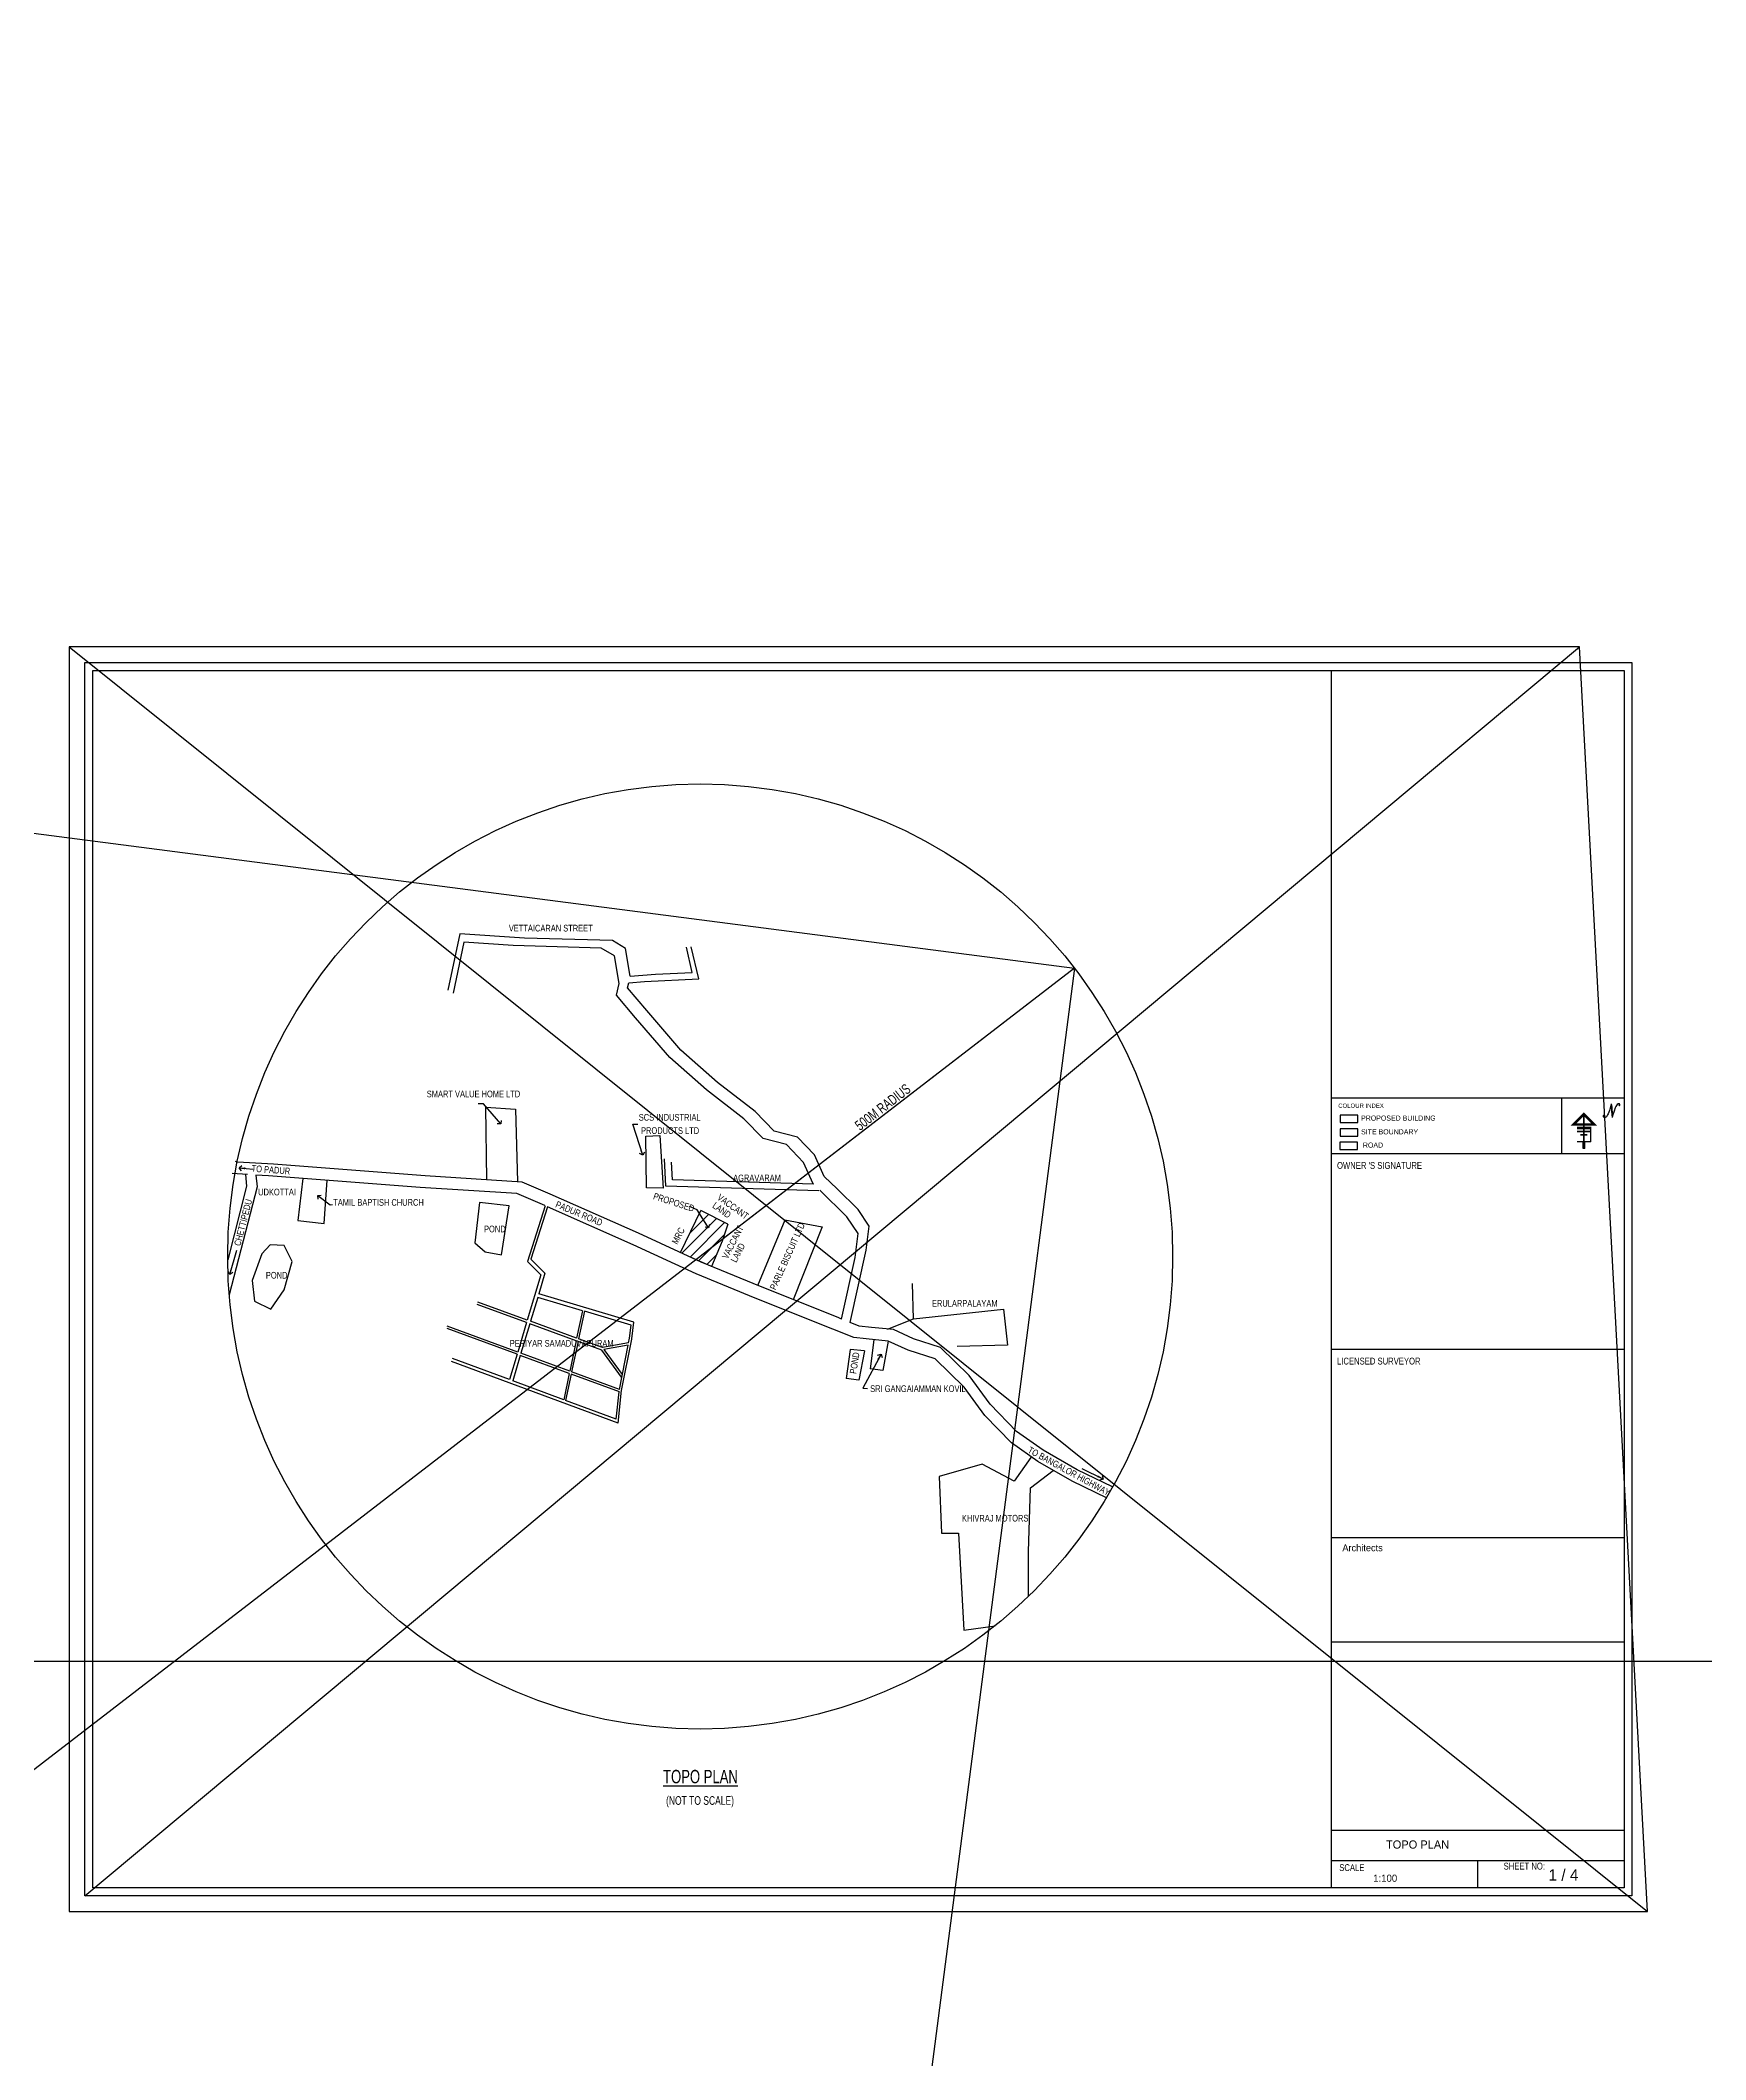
# Model space of a CAD drawing. Header units: metres. Extents: x 1422408 to 2267436, y 3843 to 80428.
# Drawn here: x 2266964.6 to 2267013.6, y 4020.8 to 4080.3 of the extents above; entities that cross this region are included whole.
import ezdxf
from ezdxf.enums import TextEntityAlignment as Align

# ---------------------------------------------------------------- set-up
doc = ezdxf.new("R2010")
doc.units = ezdxf.units.M
doc.header["$LTSCALE"] = 3.5
doc.header["$MEASUREMENT"] = 0
doc.layers.get('0').update_dxf_attribs({"linetype": 'CONTINUOUS'})
doc.layers.get('DEFPOINTS').update_dxf_attribs({"linetype": 'CONTINUOUS'})
for name, color, linetype in [('3', 6, 'CONTINUOUS'), ('DISTANCE_FROM_MONUMENT', 7, 'CONTINUOUS'), ('DOOR', 8, 'CONTINUOUS'), ('HAT', 15, 'CONTINUOUS'), ('hatd', 8, 'CONTINUOUS'), ('ID', 3, 'CONTINUOUS'), ('TEXT1', 7, 'CONTINUOUS'), ('TITLE', 7, 'CONTINUOUS'), ('W', 7, 'CONTINUOUS')]:
    doc.layers.add(name, color=color, linetype=linetype)
doc.styles.add('A', font='arial.ttf', dxfattribs={"width": 0.9, "height": 7.5})
doc.styles.add('DIM', font='arial.ttf', dxfattribs={"width": 0.96})
doc.styles.add('DM', font='arial.ttf', dxfattribs={"width": 0.7, "height": 200})
doc.styles.add('ID', font='GOTHIC.TTF', dxfattribs={"width": 0.85})
doc.styles.add('J2', font='swissel.ttf', dxfattribs={"height": 4.75})
doc.styles.add('SCRIPTC', font='scriptc_.ttf', dxfattribs={"height": 48})
doc.dimstyles.new('1-100-ID', dxfattribs={"dimtxt": 0.3, "dimasz": 0.15, "dimexe": 0.1, "dimexo": 0.06, "dimgap": 0.15, "dimtad": 1, "dimzin": 3, "dimdsep": 46, "dimtxsty": 'ID', "dimblk": 'ARCHTICK', "dimcen": 0, "dimclrd": 252, "dimclre": 252, "dimclrt": 3, "dimadec": 0, "dimazin": 0, "dimtfac": 1, "dimtix": 1, "dimtmove": 2, "dimatfit": 3, "dimldrblk": 'OPEN90', "dimfxl": 1, "dimtolj": 1, "dimtzin": 0, "dimarcsym": 0})
doc.dimstyles.new('SITE', dxfattribs={"dimtxt": 0.23, "dimasz": 0.18, "dimexe": 0.1, "dimexo": 0.4, "dimgap": 0.14, "dimtad": 0, "dimzin": 0, "dimdsep": 46, "dimtxsty": 'STANDARD', "dimcen": 0.09, "dimse1": 1, "dimse2": 1, "dimclrd": 4, "dimclrt": 3, "dimadec": 0, "dimazin": 0, "dimtfac": 1, "dimtofl": 0, "dimtmove": 2, "dimatfit": 0, "dimfxl": 1, "dimtolj": 1, "dimtzin": 0, "dimarcsym": 0})
doc.dimstyles.get("Standard").update_dxf_attribs({"dimtxt": 0.18, "dimasz": 0.18, "dimexe": 0.18, "dimexo": 0.0625, "dimgap": 0.09, "dimtad": 0, "dimtih": 1, "dimtoh": 1, "dimdec": 4, "dimzin": 0, "dimdsep": 46, "dimtxsty": 'STANDARD', "dimcen": 0.09, "dimadec": 0, "dimazin": 0, "dimtfac": 1, "dimtdec": 4, "dimtofl": 0, "dimtmove": 0, "dimatfit": 3, "dimfxl": 1, "dimtolj": 1, "dimtzin": 0, "dimarcsym": 0})

# ---------------------------------------------------------------- blocks, each defined once
blk = doc.blocks.new('_ArchTick')
at = {"color": 0, "linetype": 'ByBlock', "const_width": 0.15}
blk.add_lwpolyline([(-0.5, -0.5), (0.5, 0.5)], dxfattribs=at)
blk = doc.blocks.new('_Open90')
at = {"color": 0, "linetype": 'ByBlock', "lineweight": -2}
for p, q in [((-0.5, 0.5), (0, 0)), ((0, 0), (-1, 0)), ((0, 0), (-0.5, -0.5))]:
    blk.add_line(p, q, dxfattribs=at)
blk = doc.blocks.new('*D347')
at = {"layer": 'DEFPOINTS', "color": 0}
for p in [(2266683.964, 4034.554), (2266683.964, 4032.554), (2267031.964, 4032.554)]:
    blk.add_point(p, dxfattribs=at)
at = {"layer": 'DISTANCE_FROM_MONUMENT', "color": 0, "lineweight": -2}
for p, q in [((2266683.964, 4034.492), (2266683.964, 4032.374)), ((2267031.964, 4032.617), (2267031.964, 4032.734)), ((2266684.144, 4032.554), (2266857.304, 4032.554)), ((2267031.784, 4032.554), (2266858.624, 4032.554))]:
    blk.add_line(p, q, dxfattribs=at)
at = {"layer": 'DISTANCE_FROM_MONUMENT', "color": 0}
for points in [[(2266684.144, 4032.584), (2266684.144, 4032.524), (2266683.964, 4032.554)], [(2267031.784, 4032.584), (2267031.784, 4032.524), (2267031.964, 4032.554)]]:
    blk.add_solid(points, dxfattribs=at)
at = {"layer": 'DISTANCE_FROM_MONUMENT', "color": 0, "insert": (2266857.964, 4032.554), "char_height": 0.18, "attachment_point": 5}
blk.add_mtext('\\A1;348.0000', dxfattribs=at)

msp = doc.modelspace()

# ---------------------------------------------------------------- hatches: boundary and pattern name
at = {"layer": 'ID', "ltscale": 400}
h = msp.add_hatch(dxfattribs=at)
h.set_pattern_fill('ANSI31', color=256, scale=2, style=0)
h.set_pattern_definition([(45, (2265365.77612, 4076.5288), (-0.176776695, 0.176776695), [])])
h.paths.add_polyline_path([(2266984.84538, 4045.41835), (2266984.05365, 4045.8227), (2266983.452, 4044.58589), (2266983.74855, 4044.4487), (2266984.36315, 4044.17906), (2266984.68032, 4044.92383)])

# ---------------------------------------------------------------- linework, layer by layer
for p, q in [((2267009.73565, 4048.35401), (2267010.03854, 4048.6569)), ((2267009.73565, 4048.35401), (2267010.03854, 4048.35401)), ((2267010.34142, 4048.35401), (2267009.73565, 4048.35401)), ((2267010.03854, 4048.6569), (2267010.34142, 4048.35401)), ((2267010.03854, 4048.35401), (2267010.03854, 4047.64729))]:
    msp.add_line(p, q)
at = {"color": 1}
for p, q in [((2267010.24046, 4047.84921), (2267010.24046, 4048.28181)), ((2267010.24046, 4047.84921), (2267009.83661, 4047.84921)), ((2267010.0133, 4047.64729), (2267010.0133, 4047.84921)), ((2267010.06378, 4047.64729), (2267010.0133, 4047.64729)), ((2267010.06378, 4047.64729), (2267010.06378, 4047.84921))]:
    msp.add_line(p, q, dxfattribs=at)
at = {"const_width": 0.05048}
msp.add_lwpolyline([(2267010.03854, 4047.84921), (2267010.03854, 4048.6563)], dxfattribs=at)
for points in [[(2267009.64425, 4048.31615), (2267009.82706, 4048.39187), (2267010.03854, 4048.71044), (2267010.03854, 4048.60335)], [(2267010.03854, 4048.71044), (2267010.03854, 4048.60335), (2267010.43282, 4048.31615), (2267010.25001, 4048.39187)], [(2267010.34142, 4048.31615), (2267010.34142, 4048.39187), (2267009.64425, 4048.31615), (2267009.82706, 4048.39187)], [(2267009.83661, 4048.21519), (2267009.83661, 4048.29091), (2267009.83661, 4048.21519), (2267009.83661, 4048.29091)], [(2267010.24046, 4048.21519), (2267010.24046, 4048.29091), (2267009.83661, 4048.21519), (2267009.83661, 4048.29091)], [(2267009.83661, 4048.12685), (2267009.83661, 4048.17733), (2267009.83661, 4048.12685), (2267009.83661, 4048.17733)], [(2267010.24046, 4048.12685), (2267010.24046, 4048.17733), (2267009.83661, 4048.12685), (2267009.83661, 4048.17733)], [(2267009.93757, 4048.02589), (2267009.93757, 4048.07637), (2267009.93757, 4048.02589), (2267009.93757, 4048.07637)], [(2267010.1395, 4048.02589), (2267010.1395, 4048.07637), (2267009.93757, 4048.02589), (2267009.93757, 4048.07637)], [(2267010.43282, 4048.31615), (2267010.25001, 4048.39187), (2267010.34142, 4048.31615), (2267010.34142, 4048.39187)]]:
    msp.add_trace(points)
at = {"color": 1}
msp.add_trace([(2267009.83661, 4047.84921), (2267009.83661, 4048.25305), (2267009.83661, 4047.84921), (2267009.83661, 4048.25305)], dxfattribs=at)
at = {"layer": 'HAT'}
msp.add_lwpolyline([(2267009.90931, 4062.40624), (2266965.46297, 4062.40624), (2266965.46297, 4025.20117), (2267011.90931, 4025.20117)], close=True, dxfattribs=at)
at = {"layer": 'hatd', "color": 3}
for p, q in [((2266977.74962, 4046.72669), (2266977.72636, 4048.86316)), ((2266977.72636, 4048.86316), (2266978.59276, 4048.80851)), ((2266978.59276, 4048.80851), (2266978.65903, 4046.66859)), ((2266982.42749, 4048.00846), (2266982.84135, 4048.02797)), ((2266982.449, 4046.48606), (2266982.42749, 4048.00846)), ((2266982.84135, 4048.02797), (2266982.94405, 4046.48462)), ((2266970.64592, 4046.88635), (2266970.68266, 4046.53679)), ((2266983.01674, 4046.54463), (2266982.97738, 4047.34234)), ((2266983.21218, 4046.7298), (2266983.18674, 4047.24557)), ((2266970.68266, 4046.53679), (2266970.12707, 4044.37475)), ((2266970.99025, 4046.5181), (2266970.17288, 4043.33741)), ((2266970.95351, 4046.86766), (2266970.99025, 4046.5181)), ((2266972.33991, 4046.76732), (2266972.19499, 4045.53398)), ((2266972.96075, 4045.44125), (2266973.05815, 4046.71228)), ((2266982.94405, 4046.48462), (2266982.449, 4046.48606)), ((2266987.52758, 4046.40268), (2266983.01674, 4046.54463)), ((2266987.36373, 4046.59916), (2266983.21218, 4046.7298)), ((2266977.53764, 4046.06118), (2266977.4038, 4044.87445)), ((2266978.41485, 4045.96224), (2266977.53764, 4046.06118)), ((2266978.18153, 4044.51703), (2266978.41485, 4045.96224)), ((2266979.46507, 4045.96235), (2266978.94751, 4044.32769)), ((2266979.53962, 4045.93256), (2266979.05072, 4044.38843)), ((2266972.19499, 4045.53398), (2266972.96075, 4045.44125)), ((2266985.73169, 4043.61315), (2266986.5349, 4045.55002)), ((2266986.51938, 4045.55289), (2266987.62583, 4045.34794)), ((2266987.62583, 4045.34794), (2266986.76769, 4043.19853)), ((2266971.13021, 4044.54645), (2266970.84904, 4043.76614)), ((2266971.38015, 4044.81175), (2266971.13021, 4044.54645)), ((2266971.78629, 4044.79614), (2266971.38015, 4044.81175)), ((2266972.0206, 4044.32796), (2266971.78629, 4044.79614)), ((2266977.4038, 4044.87445), (2266977.69933, 4044.61027)), ((2266977.69933, 4044.61027), (2266978.18153, 4044.51703)), ((2266971.78629, 4043.48523), (2266972.0206, 4044.32796)), ((2266979.34228, 4043.93344), (2266978.94363, 4042.5992)), ((2266978.94751, 4044.32769), (2266979.34228, 4043.93344)), ((2266979.05072, 4044.38843), (2266979.46156, 4043.97814)), ((2266979.46156, 4043.97814), (2266979.28017, 4043.37106)), ((2266970.84904, 4043.76614), (2266970.91152, 4043.1575)), ((2266971.39577, 4042.92341), (2266971.78629, 4043.48523)), ((2266982.0749, 4042.53604), (2266979.28017, 4043.37106)), ((2266970.91152, 4043.1575), (2266971.39577, 4042.92341)), ((2266978.92177, 4042.52605), (2266977.46758, 4043.0571)), ((2266978.94363, 4042.5992), (2266977.48954, 4043.13021)), ((2266979.24955, 4043.26857), (2266979.03913, 4042.56432)), ((2266980.56587, 4042.87527), (2266979.24955, 4043.26857)), ((2266980.56587, 4042.87527), (2266980.39644, 4042.06865)), ((2266980.6224, 4042.85838), (2266980.45224, 4042.04827)), ((2266981.99633, 4042.44787), (2266980.6224, 4042.85838)), ((2266978.66207, 4041.65685), (2266976.58569, 4042.41904)), ((2266978.64267, 4041.59193), (2266976.58569, 4042.347)), ((2266978.92177, 4042.52605), (2266978.66207, 4041.65685)), ((2266979.01728, 4042.49117), (2266978.75752, 4041.62181)), ((2266980.38062, 4041.9933), (2266979.01728, 4042.49117)), ((2266980.39644, 4042.06865), (2266979.03913, 4042.56432)), ((2266981.95284, 4042.07011), (2266981.99633, 4042.44787)), ((2266982.01843, 4042.04553), (2266982.0749, 4042.53604)), ((2266978.64267, 4041.59193), (2266978.42002, 4040.84674)), ((2266978.73812, 4041.55689), (2266978.51541, 4040.8115)), ((2266980.17794, 4041.02836), (2266978.73812, 4041.55689)), ((2266980.19199, 4041.09525), (2266978.75752, 4041.62181)), ((2266980.38062, 4041.9933), (2266980.19199, 4041.09525)), ((2266980.43641, 4041.97293), (2266980.24776, 4041.07477)), ((2266981.13774, 4041.71682), (2266980.43641, 4041.97293)), ((2266981.15969, 4041.78993), (2266980.45224, 4042.04827)), ((2266981.13042, 4041.7095), (2266981.71017, 4040.91534)), ((2266981.9242, 4041.92592), (2266981.15969, 4041.78993)), ((2266981.91108, 4041.85989), (2266981.20084, 4041.73355)), ((2266981.20084, 4041.73355), (2266981.73944, 4040.99576)), ((2266981.65269, 4040.55905), (2266981.91108, 4041.85989)), ((2266981.71829, 4040.52629), (2266982.01843, 4042.03734)), ((2266981.9242, 4041.92592), (2266981.95284, 4042.07011)), ((2266988.44163, 4041.73503), (2266988.32869, 4040.87589)), ((2266988.86255, 4041.69299), (2266988.44163, 4041.73503)), ((2266988.86255, 4041.69299), (2266988.70505, 4040.82641)), ((2266989.14245, 4042.021), (2266989.02951, 4041.16187)), ((2266989.56337, 4041.97897), (2266989.40587, 4041.11239)), ((2266981.61803, 4039.56795), (2266976.71128, 4041.38103)), ((2266978.42002, 4040.84674), (2266976.74012, 4041.46748)), ((2266980.17794, 4041.02836), (2266980.01593, 4040.25704)), ((2266980.23371, 4041.00789), (2266980.07168, 4040.23644)), ((2266981.65269, 4040.48701), (2266980.23371, 4041.00789)), ((2266981.65269, 4040.55905), (2266980.24776, 4041.07477)), ((2266989.40587, 4041.11239), (2266989.03078, 4041.1617)), ((2266980.01593, 4040.25704), (2266978.51541, 4040.8115)), ((2266981.56298, 4039.6854), (2266981.64556, 4040.48963)), ((2266981.61803, 4039.56795), (2266981.71759, 4040.53744)), ((2266988.70505, 4040.82641), (2266988.32996, 4040.87572)), ((2266981.56298, 4039.6854), (2266980.07168, 4040.23644)), ((2266992.33042, 4038.35531), (2266991.06073, 4037.99302)), ((2266991.06073, 4037.99302), (2266991.13631, 4036.33254)), ((2266993.26757, 4037.85717), (2266992.33042, 4038.35531)), ((2266993.76517, 4038.55275), (2266993.26757, 4037.85717)), ((2266993.75127, 4037.66093), (2266994.41842, 4038.17732)), ((2266993.69081, 4035.78912), (2266993.75127, 4037.66093)), ((2266991.13631, 4036.33254), (2266991.63511, 4036.33254)), ((2266991.63511, 4036.33254), (2266991.78627, 4033.47954)), ((2266993.69081, 4034.4672), (2266993.69081, 4035.78912)), ((2266991.78627, 4033.47954), (2266992.70817, 4033.60376))]:
    msp.add_line(p, q, dxfattribs=at)
for points in [[(2266981.97496, 4052.72048), (2266981.83596, 4053.53419), (2266981.44895, 4053.76484), (2266978.85844, 4053.83965), (2266976.95688, 4053.96284), (2266976.60527, 4052.3033)], [(2266981.64778, 4052.50263), (2266981.50878, 4053.31633), (2266981.12177, 4053.54699), (2266978.53126, 4053.62179), (2266977.07451, 4053.72269), (2266976.76616, 4052.22247)], [(2266981.92848, 4052.5249), (2266982.39195, 4052.56169), (2266983.99241, 4052.64486), (2266983.76801, 4053.58273)], [(2266981.97496, 4052.72048), (2266982.71913, 4052.77954), (2266983.79349, 4052.82384), (2266983.62593, 4053.57686)], [(2266987.36373, 4046.59916), (2266987.3561, 4046.60648), (2266987.06783, 4047.24009), (2266986.57109, 4047.76137), (2266985.88313, 4047.94086), (2266985.31913, 4048.52268), (2266984.21563, 4049.37472), (2266983.13861, 4050.32377), (2266982.13125, 4051.49227), (2266981.56603, 4052.15865), (2266981.64778, 4052.50263)], [(2266988.44644, 4042.52945), (2266988.91721, 4044.65522), (2266989.00953, 4045.361), (2266988.67661, 4045.85188), (2266988.06006, 4046.46272), (2266987.68328, 4046.82433), (2266987.39501, 4047.45794), (2266986.89827, 4047.97922), (2266986.21031, 4048.15872), (2266985.64631, 4048.74054), (2266984.54281, 4049.59257), (2266983.46579, 4050.54162), (2266982.45843, 4051.71013), (2266981.89321, 4052.37651), (2266981.92848, 4052.5249)], [(2266970.70985, 4046.88247), (2266970.25828, 4046.9099)], [(2266982.21728, 4045.15709), (2266979.61716, 4046.30556), (2266978.79201, 4046.6601), (2266975.94237, 4046.84215), (2266971.47901, 4047.18417), (2266970.4127, 4047.24895), (2266970.35839, 4047.26762)], [(2266979.46274, 4045.96652), (2266978.63759, 4046.32105), (2266975.78795, 4046.50311), (2266971.32459, 4046.84512), (2266970.95351, 4046.86766)], [(2266982.06286, 4044.81805), (2266979.53962, 4045.93256)], [(2266988.19, 4042.63101), (2266988.08812, 4042.67135), (2266985.80241, 4043.58391), (2266984.06417, 4044.30269), (2266982.21728, 4045.15709)], [(2266984.84538, 4045.41835), (2266984.68032, 4044.92383), (2266984.36315, 4044.17906), (2266983.74855, 4044.4487)], [(2266988.19, 4042.63101), (2266988.59003, 4044.43737), (2266988.68235, 4045.14314), (2266988.34943, 4045.63403)], [(2266994.97557, 4037.85713), (2266993.96935, 4038.4354), (2266993.19096, 4038.98524), (2266992.40722, 4039.78937), (2266991.79776, 4040.62626), (2266990.94645, 4041.45431), (2266990.15305, 4041.71129), (2266989.56337, 4041.97897), (2266988.92008, 4042.04321), (2266988.55555, 4042.08604), (2266987.9337, 4042.33231), (2266985.64799, 4043.24486), (2266983.90974, 4043.96364), (2266982.06286, 4044.81805)], [(2266990.31151, 4042.63315), (2266990.27614, 4043.67186)], [(2266989.54134, 4042.33564), (2266990.31151, 4042.63315), (2266992.95776, 4042.92286), (2266993.07804, 4041.86295), (2266991.59218, 4041.82055)], [(2266995.12999, 4038.19617), (2266994.12377, 4038.77445), (2266993.34538, 4039.32429), (2266992.56164, 4040.12842), (2266991.95218, 4040.96531), (2266991.10087, 4041.79336), (2266990.30748, 4042.05033), (2266989.71779, 4042.31802), (2266989.0745, 4042.38226), (2266988.70997, 4042.42509), (2266988.44644, 4042.52945)], [(2266996.16207, 4037.69683), (2266995.12999, 4038.19617)], [(2266996.00765, 4037.35778), (2266994.97557, 4037.85713)]]:
    msp.add_lwpolyline(points, dxfattribs=at)
msp.add_circle((2266984.03146, 4044.4691), 13.90471, dxfattribs=at)
at = {"layer": 'ID', "ltscale": 400}
for p, q in [((2266965.46297, 4062.40624), (2267011.90931, 4025.20117)), ((2266965.9228, 4025.66099), (2267009.90931, 4062.40624)), ((2266987.5483, 4046.42201), (2266988.34943, 4045.63403)), ((2266983.452, 4044.58589), (2266984.05365, 4045.8227)), ((2266984.84538, 4045.41835), (2266984.05365, 4045.8227)), ((2266988.82054, 4040.59536), (2266988.95073, 4040.58536))]:
    msp.add_line(p, q, dxfattribs=at)
at = {"layer": 'TITLE', "color": 0}
for p, q in [((2267002.60427, 4061.71651), (2267002.60427, 4025.8909)), ((2267002.60427, 4061.71651), (2267002.60427, 4025.8909)), ((2267002.60427, 4049.14129), (2267011.21957, 4049.14129)), ((2267009.37511, 4049.14129), (2267009.37511, 4047.50172)), ((2267002.60427, 4047.50172), (2267002.60427, 4025.8909)), ((2267002.60427, 4047.50172), (2267011.21957, 4047.50172)), ((2267002.60427, 4041.74496), (2267011.21957, 4041.74496)), ((2267002.60427, 4036.20153), (2267011.21957, 4036.20153)), ((2267002.60427, 4033.13459), (2267011.21957, 4033.13459))]:
    msp.add_line(p, q, dxfattribs=at)
at = {"layer": 'TITLE', "color": 9}
for p, q in [((2267002.60427, 4027.59138), (2267011.21957, 4027.59138)), ((2267002.60427, 4026.70168), (2267011.21957, 4026.70168)), ((2267006.91192, 4026.70168), (2267006.91192, 4025.8909))]:
    msp.add_line(p, q, dxfattribs=at)
at = {"layer": 'TITLE', "color": 0}
for points in [[(2266965.9228, 4061.94642), (2267011.44949, 4061.94642), (2267011.44949, 4025.66099), (2266965.9228, 4025.66099)], [(2266966.15271, 4061.71651), (2267011.21957, 4061.71651), (2267011.21957, 4025.8909), (2266966.15271, 4025.8909)], [(2267002.86594, 4048.41514), (2267003.38237, 4048.41514), (2267003.38237, 4048.63116), (2267002.86594, 4048.63116)], [(2267002.86594, 4048.01127), (2267003.38237, 4048.01127), (2267003.38237, 4048.22729), (2267002.86594, 4048.22729)], [(2267002.85938, 4047.62104), (2267003.37581, 4047.62104), (2267003.37581, 4047.83706), (2267002.85938, 4047.83706)]]:
    msp.add_lwpolyline(points, close=True, dxfattribs=at)

# ---------------------------------------------------------------- texts
at = {"style": 'SCRIPTC'}
msp.add_text('N', height=0.40384, dxfattribs=at).set_placement((2267010.84873, 4048.55704), align=Align.CENTER)
at = {"layer": '3', "color": 6, "linetype": 'Continuous', "style": 'DIM', "width": 0.7}
for s, height, p in [('VETTAICARAN STREET', 0.1965354, (2266978.40014, 4054.13229)), ('SMART VALUE HOME LTD', 0.1965354, (2266975.98571, 4049.25257)), ('SCS INDUSTRIAL', 0.1965354, (2266982.22402, 4048.56506)), ('PRODUCTS LTD', 0.1965354, (2266982.29088, 4048.17538)), ('AGRAVARAM', 0.196535, (2266985.00102, 4046.78174)), ('UDKOTTAI', 0.196535, (2266971.02217, 4046.36682)), ('TAMIL BAPTISH CHURCH', 0.1965354, (2266973.23359, 4046.06186)), ('POND', 0.196535, (2266977.67056, 4045.27961)), ('POND', 0.196535, (2266971.25001, 4043.91848)), ('ERULARPALAYAM', 0.1965354, (2266990.85309, 4043.09041)), ('PERIYAR SAMADUVAPURAM ', 0.1965354, (2266978.42677, 4041.91547)), ('SRI GANGAIAMMAN KOVIL', 0.1965354, (2266989.03425, 4040.58132)), ('KHIVRAJ MOTORS', 0.1965354, (2266991.73397, 4036.77005)), ('(NOT TO SCALE)', 0.2554961, (2266983.02755, 4028.46338))]:
    msp.add_text(s, height=height, dxfattribs=at).set_placement(p, align=Align.MIDDLE_LEFT)
for s, height, rotation, p in [('500M RADIUS', 0.3, 37.7358448, (2266988.64251, 4048.27881)), ('TO PADUR', 0.196535, 355.6717325, (2266970.83234, 4047.06501)), ('PROPOSED', 0.196535, 342.197494, (2266982.66392, 4046.25585)), ('VACCANT', 0.196535, 324.3303172, (2266984.57038, 4046.24273)), ('CHETTIPEDU', 0.196535, 75.6140333, (2266970.40409, 4044.79029)), (' PADUR ROAD', 0.1965354, 337.3165259, (2266979.73451, 4046.04197)), ('LAND', 0.196535, 324.3303172, (2266984.42868, 4046.00655)), ('MRC', 0.196535, 62.8274811, (2266983.2702, 4044.85502)), ('VACCANT', 0.196535, 62.8274811, (2266984.75174, 4044.42463)), ('PARLE BISCUIT LTD ', 0.1965354, 65.858694, (2266986.16221, 4043.50846)), ('LAND', 0.196535, 62.8274811, (2266985.00627, 4044.31938)), ('POND', 0.196535, 80.8613008, (2266988.52586, 4041.02174)), ('TO BANGALOR HIGHWAY ', 0.1965354, 331.3513563, (2266993.70082, 4038.79858))]:
    msp.add_text(s, height=height, rotation=rotation, dxfattribs=at).set_placement(p, align=Align.MIDDLE_LEFT)
msp.add_text('%%UTOPO PLAN', height=0.3930709, dxfattribs=at).set_placement((2266984.03985, 4029.16683), align=Align.MIDDLE)
at = {"layer": 'DOOR', "style": 'DM', "width": 0.9}
for s, height, p in [('SITE BOUNDARY', 0.1497122, (2267003.48165, 4048.06403)), ('PROPOSED BUILDING', 0.1497122, (2267003.48165, 4048.4679)), ('ROAD', 0.149712, (2267003.53514, 4047.6738))]:
    msp.add_text(s, height=height, dxfattribs=at).set_placement(p)
at = {"layer": 'TEXT1', "style": 'J2', "width": 0.96}
msp.add_text('TOPO PLAN', height=0.242305, dxfattribs=at).set_placement((2267004.21425, 4027.04579))
at = {"layer": 'TITLE', "color": 3, "style": 'A'}
for s, height, width, p in [('COLOUR INDEX', 0.1262008, 0.8, (2267002.80941, 4048.84395)), ("OWNER 'S SIGNATURE", 0.2019212, 0.8, (2267002.77357, 4047.04839)), ('LICENSED SURVEYOR', 0.2019212, 0.8, (2267002.77357, 4041.29163)), ('Architects', 0.201921, 0.96, (2267002.9308, 4035.7973)), ('SCALE', 0.201921, 0.8, (2267002.83891, 4026.38717)), ('SHEET NO: ', 0.201921, 0.8, (2267007.67669, 4026.43015))]:
    msp.add_text(s, height=height, dxfattribs=dict(at, width=width)).set_placement(p)
at = {"layer": 'TITLE', "color": 2, "style": 'A', "width": 0.96}
for s, height, p in [('1:100', 0.210335, (2267003.83797, 4026.07096)), ('1 / 4', 0.336535, (2267008.99899, 4026.10217))]:
    msp.add_text(s, height=height, dxfattribs=at).set_placement(p)

# ---------------------------------------------------------------- dimensions: what is measured, and where the dimension line sits
at = {"layer": 'DISTANCE_FROM_MONUMENT'}
dim = msp.add_linear_dim(base=(2266683.96358, 4032.55447), p1=(2267031.96358, 4032.55447), p2=(2266683.96358, 4034.55447), dimstyle='STANDARD', override={"dimscale": 1}, dxfattribs=at)
dim.commit()
dim.dimension.update_dxf_attribs({"geometry": '*D347', "text_midpoint": (2266857.96358, 4032.55447)})

# ---------------------------------------------------------------- leaders
at = {"layer": 'hatd', "color": 3}
msp.add_leader([(2266995.04595, 4052.95568), (2266984.0316, 4044.47161)], dimstyle='1-100-ID', override={"dimasz": 300, "dimgap": 150, "dimtad": 0}, dxfattribs=at)
at = {"layer": 'ID', "ltscale": 400}
for points in [[(2266978.16137, 4048.36947), (2266977.65863, 4048.95962), (2266977.49987, 4048.95962)], [(2266982.34435, 4047.45059), (2266982.0484, 4048.36769), (2266982.19478, 4048.36769)], [(2266970.46019, 4047.07632), (2266970.87649, 4047.04225)], [(2266972.77726, 4046.264), (2266973.14229, 4045.99485), (2266973.21053, 4045.99825)], [(2266984.28052, 4045.3111), (2266983.94506, 4045.84387), (2266983.7139, 4045.94531)], [(2266970.1875, 4043.94311), (2266970.39228, 4044.65915)], [(2266989.35456, 4041.59649), (2266988.82054, 4040.59536)], [(2266995.89471, 4037.92218), (2266995.27768, 4038.2226)]]:
    msp.add_leader(points, dimstyle='1-100-ID', override={"dimgap": 150, "dimtad": 0}, dxfattribs=at)
at = {"layer": 'W'}
for points in [[(2266970.46019, 4047.07632), (2266970.87649, 4047.04225)], [(2266989.35456, 4041.59649), (2266988.82054, 4040.59536), (2266988.95073, 4040.58536)], [(2266995.89471, 4037.92218), (2266995.27768, 4038.2226)]]:
    msp.add_leader(points, dimstyle='SITE', override={"dimfxl": 0, "dimfxlon": 1}, dxfattribs=at)

doc.saveas('drawing.dxf')
